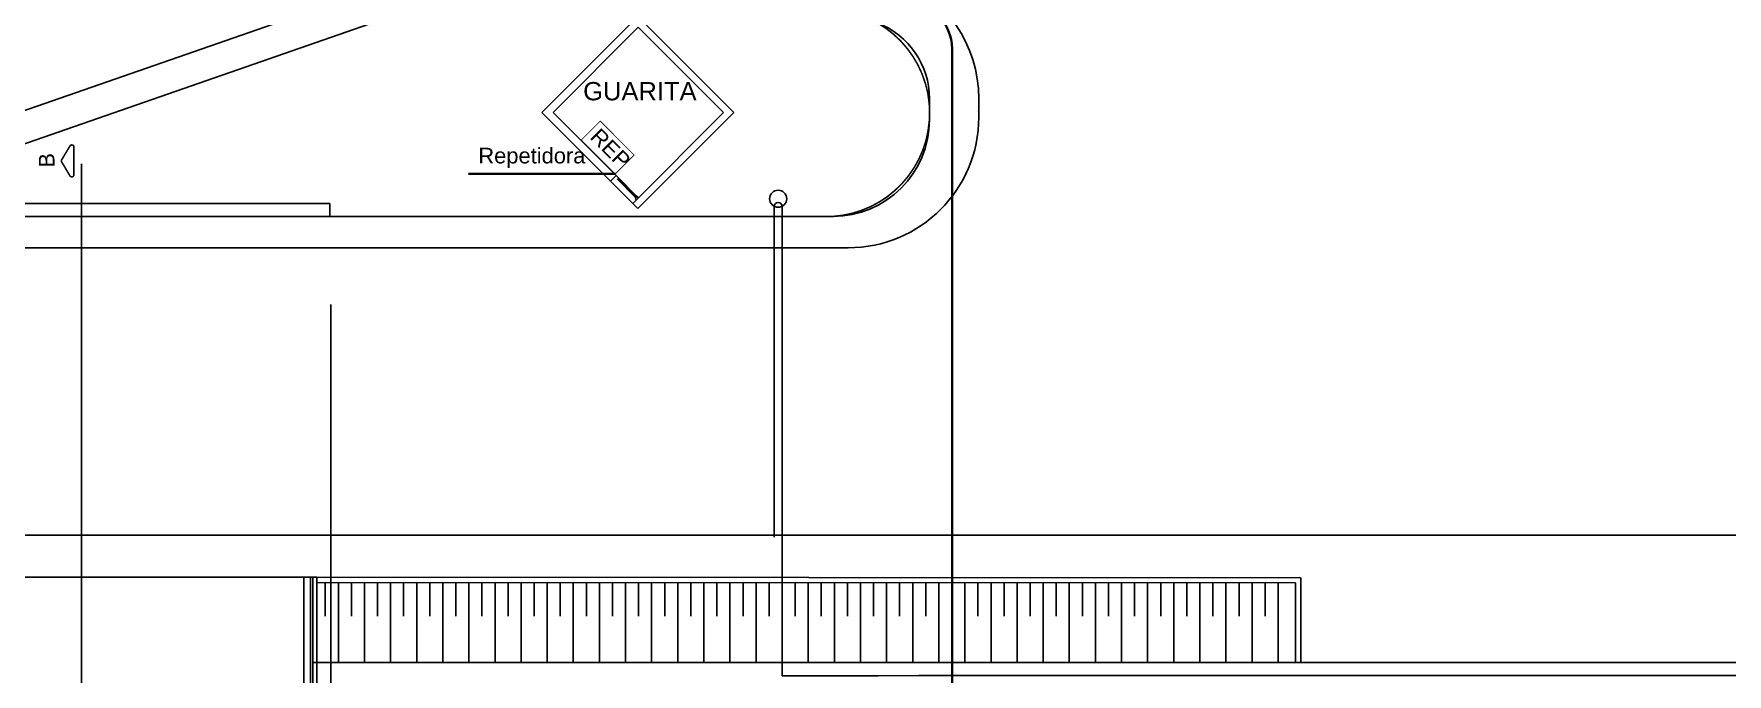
# Model space of a CAD drawing. Header units: metres. Extents: x -331 to 2982, y 362 to 2539.
# Drawn here: x 871.04 to 903.47, y 1002.84 to 1015.1 of the extents above; entities that cross this region are included whole.
import ezdxf
from ezdxf.enums import TextEntityAlignment as Align

# ---------------------------------------------------------------- set-up
doc = ezdxf.new("R2010")
doc.units = ezdxf.units.M
doc.layers.get('0').update_dxf_attribs({"color": 251})
doc.layers.add('Botoeira_antiga', color=74, linetype='Continuous', lineweight=30)
doc.layers.add('Div', color=251, linetype='Continuous')
doc.layers.add('Pis', color=251, linetype='Continuous')
doc.styles.add('ARIAL', font='arial.ttf')
doc.styles.get("Standard").update_dxf_attribs({"font": 'arial.ttf', "height": 0.3})

msp = doc.modelspace()

# ---------------------------------------------------------------- linework, layer by layer
at = {"lineweight": 0}
msp.add_lwpolyline([(924.793, 803.353), (923.977, 997.797, 0.414222), (918.991, 1002.798, 0.000679), (885.373, 1002.81), (885.373, 1011.002), (885.373, 1011.602), (886.346, 1011.602, 0.742789), (887.202, 1015.306), (883.812, 1016.616), (861.104, 1023.517), (822.286, 1041.497), (810.536, 1047.218), (766.937, 1070.37), (744.433, 1083.333), (742.89, 1084.221), (740.77, 1085.453, 0.577621), (738.214, 1083.99), (738.288, 1030.283), (738.258, 981.963), (738.478, 955.361), (738.53, 946.811), (739.233, 850.325)], format="xyb", dxfattribs=at)
msp.add_lwpolyline([(870.088, 1004.699), (876.213, 1004.699), (876.213, 989.032), (870.088, 989.032)], close=True, dxfattribs=at)
at = {"layer": 'Botoeira_antiga'}
for p, q in [((888.628, 978.298), (888.628, 1014.812)), ((882.176, 1012.415), (879.366, 1012.415))]:
    msp.add_line(p, q, dxfattribs=at)
msp.add_arc((887.728, 1014.812), 0.9, 360, 90, dxfattribs=at)
at = {"layer": 'Div', "color": 152, "linetype": 'Continuous', "lineweight": 0, "const_width": 0.0168}
msp.add_lwpolyline([(881.89, 1013.427), (882.538, 1012.777), (882.176, 1012.415), (881.527, 1013.065)], close=True, dxfattribs=at)
at = {"layer": 'Pis', "extrusion": (-7.63458e-06, 1.17006e-05, 1)}
for p, q in [((882.782, 1017.772), (869.571, 1013.18)), ((881.401, 1016.657), (869.761, 1012.611)), ((888.196, 1013.856), (888.196, 1013.452)), ((889.141, 1013.856), (889.141, 1013.502)), ((884.253, 1013.593), (882.514, 1011.853)), ((884.451, 1013.593), (882.613, 1011.754)), ((876.713, 1011.852), (869.761, 1011.852)), ((886.346, 1011.602), (869.761, 1011.602)), ((869.763, 1011.602), (876.713, 1011.602)), ((876.713, 1011.602), (876.713, 1011.852)), ((882.514, 1011.853), (882.613, 1011.754)), ((885.223, 1005.465), (885.223, 1011.795)), ((885.373, 1005.465), (885.373, 1011.795)), ((886.641, 1011.002), (869.939, 1011.002)), ((876.463, 1004.696), (895.309, 1004.686)), ((876.463, 1004.596), (895.209, 1004.586))]:
    msp.add_line(p, q, dxfattribs=at)
at = {"layer": 'Pis', "extrusion": (-1.3672e-05, -5.66315e-06, 1)}
for p, q in [((882.613, 1015.431), (880.774, 1013.593)), ((882.62, 1015.226), (880.987, 1013.593))]:
    msp.add_line(p, q, dxfattribs=at)
at = {"layer": 'Pis', "extrusion": (-7.63458e-06, -1.17006e-05, 1)}
for p, q in [((884.451, 1013.593), (882.613, 1015.431)), ((884.253, 1013.593), (882.62, 1015.226))]:
    msp.add_line(p, q, dxfattribs=at)
at = {"layer": 'Pis', "extrusion": (-1.3672e-05, 5.66315e-06, 1)}
for p, q in [((882.09, 1012.277), (880.774, 1013.593)), ((882.196, 1012.383), (880.987, 1013.593)), ((882.09, 1012.277), (882.196, 1012.383)), ((882.514, 1011.853), (882.09, 1012.277)), ((882.514, 1011.853), (882.09, 1012.277)), ((882.196, 1012.383), (882.62, 1011.959)), ((882.556, 1011.98), (882.217, 1012.32)), ((882.567, 1011.991), (882.228, 1012.33)), ((882.578, 1012.002), (882.556, 1011.98)), ((882.556, 1011.98), (882.574, 1011.963)), ((882.595, 1011.984), (882.56, 1011.949)), ((882.56, 1011.949), (882.585, 1011.924)), ((882.574, 1011.963), (882.595, 1011.984)), ((882.595, 1011.984), (882.578, 1012.002)), ((882.62, 1011.959), (882.595, 1011.984))]:
    msp.add_line(p, q, dxfattribs=at)
at = {"layer": 'Pis'}
for p, q in [((871.957, 991.347), (871.957, 1012.608)), ((869.763, 1011.852), (876.713, 1011.852)), ((876.713, 1011.602), (869.763, 1011.602)), ((876.713, 1011.852), (876.713, 1011.602)), ((876.729, 1009.915), (876.729, 992.582)), ((897.717, 1005.502), (870.575, 1005.502)), ((916.071, 1005.502), (870.575, 1005.502)), ((876.338, 1001.391), (876.338, 1004.699)), ((876.388, 1001.391), (876.388, 1004.699)), ((876.463, 993.052), (876.463, 1004.699)), ((876.625, 1003.949), (876.625, 1004.596)), ((876.875, 1003.949), (876.875, 1004.596)), ((877.125, 1003.949), (877.125, 1004.595)), ((877.375, 1003.949), (877.375, 1004.595)), ((877.625, 1003.949), (877.625, 1004.595)), ((877.875, 1003.949), (877.875, 1004.595)), ((878.125, 1003.949), (878.125, 1004.595)), ((878.375, 1003.949), (878.375, 1004.595)), ((878.625, 1003.949), (878.625, 1004.595)), ((878.875, 1003.949), (878.875, 1004.595)), ((879.125, 1003.949), (879.125, 1004.594)), ((879.375, 1003.949), (879.375, 1004.594)), ((879.625, 1003.949), (879.625, 1004.594)), ((879.875, 1003.949), (879.875, 1004.594)), ((880.125, 1003.949), (880.125, 1004.594)), ((880.375, 1003.949), (880.375, 1004.594)), ((880.625, 1003.949), (880.625, 1004.594)), ((880.875, 1003.949), (880.875, 1004.594)), ((881.125, 1003.949), (881.125, 1004.593)), ((881.375, 1003.949), (881.375, 1004.593)), ((881.625, 1003.949), (881.625, 1004.593)), ((881.875, 1003.949), (881.875, 1004.593)), ((882.125, 1003.949), (882.125, 1004.593)), ((882.375, 1003.949), (882.375, 1004.593)), ((882.625, 1003.949), (882.625, 1004.593)), ((882.875, 1003.949), (882.875, 1004.592)), ((883.125, 1003.949), (883.125, 1004.592)), ((883.375, 1003.949), (883.375, 1004.592)), ((883.625, 1003.949), (883.625, 1004.592)), ((883.875, 1003.949), (883.875, 1004.592)), ((884.125, 1003.949), (884.125, 1004.592)), ((884.375, 1003.949), (884.375, 1004.592)), ((884.625, 1003.949), (884.625, 1004.592)), ((884.875, 1003.949), (884.875, 1004.591)), ((885.125, 1003.949), (885.125, 1004.591)), ((885.375, 1003.949), (885.375, 1004.591)), ((885.625, 1003.949), (885.625, 1004.591)), ((885.875, 1003.949), (885.875, 1004.591)), ((886.125, 1003.949), (886.125, 1004.591)), ((886.375, 1003.949), (886.375, 1004.591)), ((886.625, 1003.949), (886.625, 1004.591)), ((886.875, 1003.949), (886.875, 1004.59)), ((887.125, 1003.949), (887.125, 1004.59)), ((887.375, 1003.949), (887.375, 1004.59)), ((887.625, 1003.949), (887.625, 1004.59)), ((887.875, 1003.949), (887.875, 1004.59)), ((888.125, 1003.949), (888.125, 1004.59)), ((888.375, 1003.949), (888.375, 1004.59)), ((888.625, 1003.949), (888.625, 1004.589)), ((888.875, 1003.949), (888.875, 1004.589)), ((889.125, 1003.949), (889.125, 1004.589)), ((889.375, 1003.949), (889.375, 1004.589)), ((889.625, 1003.949), (889.625, 1004.589)), ((889.875, 1003.949), (889.875, 1004.589)), ((890.125, 1003.949), (890.125, 1004.589)), ((890.375, 1003.949), (890.375, 1004.589)), ((890.625, 1003.949), (890.625, 1004.588)), ((890.875, 1003.949), (890.875, 1004.588)), ((891.125, 1003.949), (891.125, 1004.588)), ((891.375, 1003.949), (891.375, 1004.588)), ((891.625, 1003.949), (891.625, 1004.588)), ((891.875, 1003.949), (891.875, 1004.588)), ((892.125, 1003.949), (892.125, 1004.588)), ((892.375, 1003.949), (892.375, 1004.587)), ((892.625, 1003.949), (892.625, 1004.587)), ((892.875, 1003.949), (892.875, 1004.587)), ((893.125, 1003.949), (893.125, 1004.587)), ((893.375, 1003.949), (893.375, 1004.587)), ((893.625, 1003.949), (893.625, 1004.587)), ((893.875, 1003.949), (893.875, 1004.587)), ((894.125, 1003.949), (894.125, 1004.587)), ((894.375, 1003.949), (894.375, 1004.586)), ((894.625, 1003.949), (894.625, 1004.586)), ((894.875, 1003.949), (894.875, 1004.586)), ((895.209, 1003.064), (895.209, 1004.586)), ((876.875, 1003.064), (876.875, 1003.949)), ((877.375, 1003.064), (877.375, 1003.949)), ((877.875, 1003.064), (877.875, 1003.949)), ((878.375, 1003.064), (878.375, 1003.949)), ((878.875, 1003.064), (878.875, 1003.949)), ((879.375, 1003.064), (879.375, 1003.949)), ((879.875, 1003.064), (879.875, 1003.949)), ((880.375, 1003.064), (880.375, 1003.949)), ((880.875, 1003.064), (880.875, 1003.949)), ((881.375, 1003.064), (881.375, 1003.949)), ((881.875, 1003.064), (881.875, 1003.949)), ((882.375, 1003.064), (882.375, 1003.949)), ((882.875, 1003.064), (882.875, 1003.949)), ((883.375, 1003.064), (883.375, 1003.949)), ((883.875, 1003.064), (883.875, 1003.949)), ((884.375, 1003.064), (884.375, 1003.949)), ((884.875, 1003.064), (884.875, 1003.949)), ((885.375, 1003.064), (885.375, 1003.949)), ((885.875, 1003.064), (885.875, 1003.949)), ((886.375, 1003.064), (886.375, 1003.949)), ((886.875, 1003.064), (886.875, 1003.949)), ((887.375, 1003.064), (887.375, 1003.949)), ((887.875, 1003.064), (887.875, 1003.949)), ((888.375, 1003.064), (888.375, 1003.949)), ((888.875, 1003.064), (888.875, 1003.949)), ((889.375, 1003.064), (889.375, 1003.949)), ((889.875, 1003.064), (889.875, 1003.949)), ((890.375, 1003.064), (890.375, 1003.949)), ((890.875, 1003.064), (890.875, 1003.949)), ((891.375, 1003.064), (891.375, 1003.949)), ((891.875, 1003.064), (891.875, 1003.949)), ((892.375, 1003.064), (892.375, 1003.949)), ((892.875, 1003.064), (892.875, 1003.949)), ((893.375, 1003.064), (893.375, 1003.949)), ((893.875, 1003.064), (893.875, 1003.949)), ((894.375, 1003.064), (894.375, 1003.949)), ((894.875, 1003.064), (894.875, 1003.949))]:
    msp.add_line(p, q, dxfattribs=at)
at = {"layer": 'Pis', "extrusion": (7.63458e-06, -1.17006e-05, -1)}
for p, q in [((870.013, 1004.699), (876.463, 1004.699)), ((870.013, 1004.699), (876.463, 1004.699)), ((876.388, 1003.064), (876.463, 1003.064)), ((876.388, 1003.064), (876.463, 1003.064)), ((876.463, 1003.064), (917.055, 1003.064))]:
    msp.add_line(p, q, dxfattribs=at)
at = {"layer": 'Pis', "extrusion": (1.17006e-05, -7.63458e-06, 1)}
msp.add_line((895.31, 1003.064), (895.309, 1004.686), dxfattribs=at)
at = {"layer": 'Pis', "const_width": 0.03}
for points in [[(924.793, 803.353), (923.977, 997.797, 0.414222), (918.991, 1002.798, 0.000679), (885.373, 1002.81), (885.373, 1011.002), (885.373, 1011.602), (886.346, 1011.602, 0.742789), (887.202, 1015.306), (883.812, 1016.616), (861.104, 1023.517), (822.286, 1041.497), (810.536, 1047.218), (766.937, 1070.37), (744.433, 1083.333), (742.89, 1084.221), (740.77, 1085.453, 0.577621), (738.214, 1083.99), (738.288, 1030.283), (738.258, 981.963), (738.478, 955.361), (738.53, 946.811), (739.233, 850.325)], [(871.563, 1012.666), (871.733, 1012.381, 0.760667), (871.81, 1012.402), (871.81, 1012.93, 0.760667), (871.733, 1012.951), (871.563, 1012.666)]]:
    msp.add_lwpolyline(points, format="xyb", dxfattribs=at)
msp.add_lwpolyline([(870.088, 1004.699), (876.213, 1004.699), (876.213, 989.032), (870.088, 989.032)], close=True, dxfattribs=at)
at = {"layer": 'Pis', "extrusion": (-7.63458e-06, 1.17006e-05, 1)}
msp.add_circle((885.298, 1011.941, 0.005), 0.164, dxfattribs=at)
for centre, radius, start, end in [((886.641, 1013.856, 0.005), 2.5, 360, 68.8773), ((886.641, 1013.856, 0.005), 1.555, 360, 68.8773), ((886.641, 1013.502, 0.005), 2.5, 270, 360), ((886.346, 1013.452, 0.005), 1.85, 270, 360)]:
    msp.add_arc(centre, radius, start, end, dxfattribs=at)
at = {"layer": 'Pis', "extrusion": (7.63458e-06, -1.17006e-05, -1)}
msp.add_arc((-885.298, 1011.795, -0.005), 0.075, 360, 180, dxfattribs=at)
at = {"layer": 'Pis', "extrusion": (-7.63458e-06, 1.17006e-05, 1)}
msp.add_point((889.141, 1013.622), dxfattribs=at)

# ---------------------------------------------------------------- texts
at = {"layer": 'Botoeira_antiga', "linetype": 'Continuous', "lineweight": 0, "insert": (881.889, 1013.316), "char_height": 0.3, "attachment_point": 1, "rotation": 314.9293}
msp.add_mtext_dynamic_manual_height_columns('REP', width=1.97864, gutter_width=1.755, heights=[0], dxfattribs=at)
at = {"layer": 'Botoeira_antiga', "linetype": 'Continuous', "lineweight": 0, "insert": (879.556, 1012.917), "char_height": 0.4, "attachment_point": 1}
msp.add_mtext_dynamic_manual_height_columns('{\\H0.75x;Repetidora} ', width=13.3188, gutter_width=2.5, heights=[0.483], dxfattribs=at)
at = {"layer": 'Pis', "style": 'ARIAL'}
msp.add_text('GUARITA ', height=0.35, dxfattribs=at).set_placement((881.563, 1013.825))
msp.add_attdef('B', text='A', height=0.3, rotation=90, dxfattribs=at).set_placement((871.288, 1012.677), align=Align.MIDDLE_CENTER)

doc.saveas('drawing.dxf')
